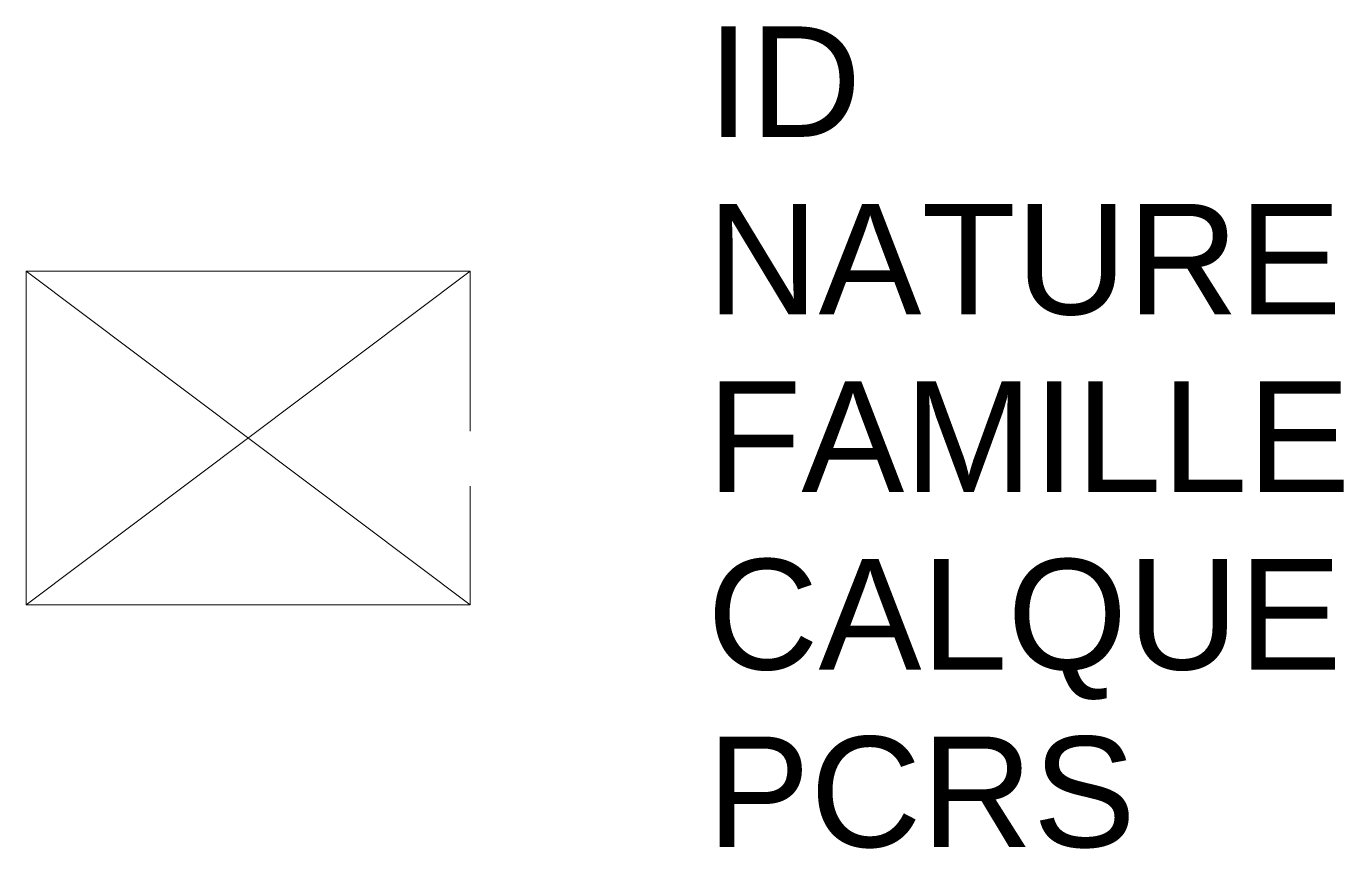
# Model space of a CAD drawing. Header units: metres. Extents: x 3121.65 to 3124.03, y 1768.12 to 1769.61.
import ezdxf

# ---------------------------------------------------------------- set-up
doc = ezdxf.new("R2010")
doc.units = ezdxf.units.M
doc.linetypes.add('Socle_Continu', pattern=[2.5, 2.5, 0])
doc.layers.add('MOBUR_SCS', color=251, linetype='Socle_Continu', lineweight=13)
doc.styles.get("Standard").update_dxf_attribs({"font": 'arial.ttf'})

msp = doc.modelspace()

# ---------------------------------------------------------------- linework, layer by layer
at = {"layer": 'MOBUR_SCS', "linetype": 'Socle_Continu'}
for p, q in [((3121.6474, 1768.5639), (3122.451, 1769.1675)), ((3121.6474, 1769.1675), (3122.451, 1768.5639))]:
    msp.add_line(p, q, dxfattribs=at)
at = {"layer": 'MOBUR_SCS', "linetype": 'Socle_Continu', "flags": 128}
msp.add_lwpolyline([(3122.451, 1768.5639), (3121.6474, 1768.5639), (3121.6474, 1769.1675), (3122.451, 1769.1675)], close=True, dxfattribs=at)

# ---------------------------------------------------------------- texts
at = {"layer": 'MOBUR_SCS', "linetype": 'Socle_Continu', "flags": 9}
for tag, p, s in [('ID', (3122.8799, 1769.4106), 'NP_0936'), ('NATURE', (3122.8799, 1769.0893), 'Massif ou socle'), ('FAMILLE', (3122.8799, 1768.768), 'Mobilier urbain'), ('CALQUE', (3122.8799, 1768.4467), 'MOBUR_SCS'), ('PCRS', (3122.8799, 1768.1255), 'HabillageSymbole')]:
    msp.add_attdef(tag, p, s, height=0.2, dxfattribs=at)

doc.saveas('drawing.dxf')
